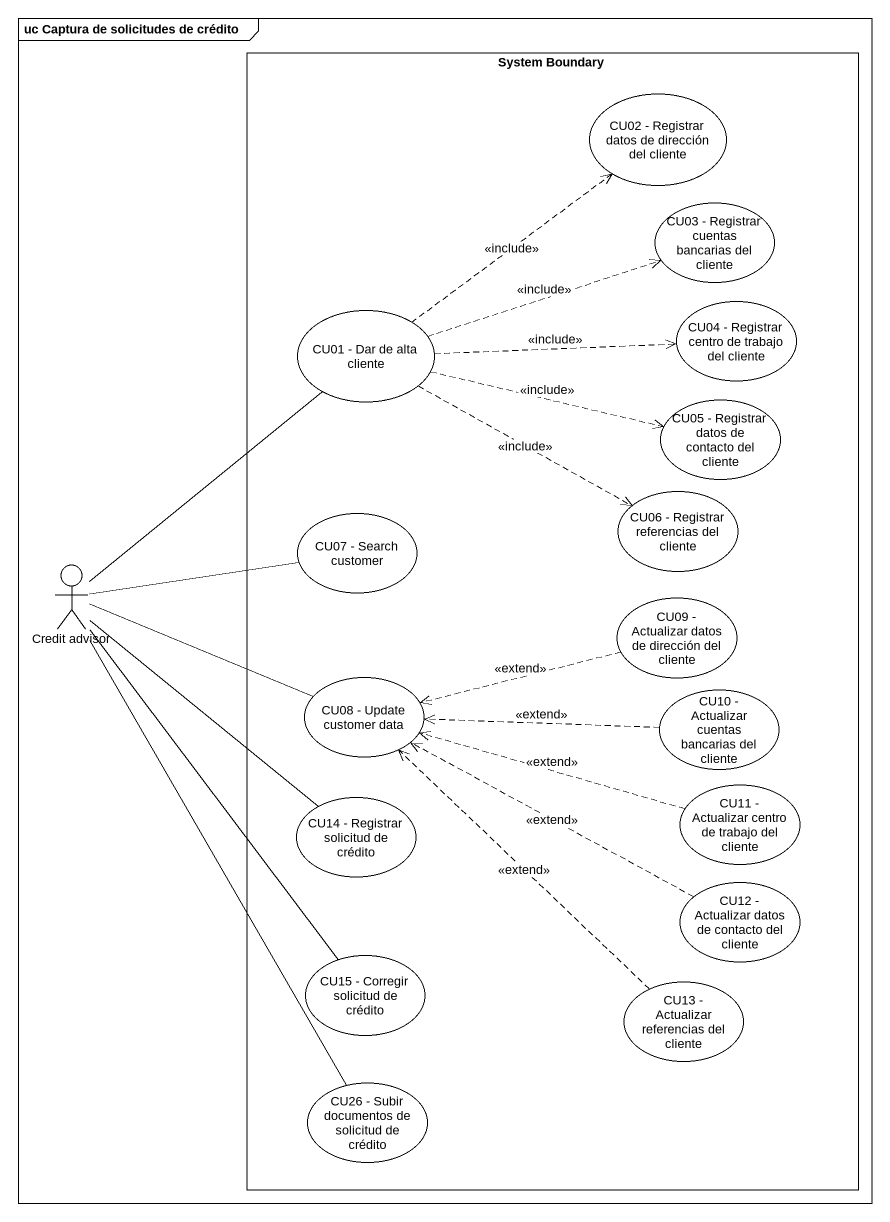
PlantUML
@startuml
mainframe uc Captura de solicitudes de crédito
rectangle "System Boundary" as System_Boundary {
  usecase "CU02 - Registrar datos de dirección del cliente" as CU02_Registrar_datos_de
  usecase "CU03 - Registrar cuentas bancarias del cliente" as CU03_Registrar_cuentas
  usecase "CU01 - Dar de alta cliente" as CU01_Dar_de_alta_cliente
  usecase "CU04 - Registrar centro de trabajo del cliente" as CU04_Registrar_centro_de
  usecase "CU05 - Registrar datos de contacto del cliente" as CU05_Registrar_datos_de
  usecase "CU07 - Search customer" as CU07_Search_customer
  usecase "CU06 - Registrar referencias del cliente" as CU06_Registrar_referencias
  usecase "CU09 - Actualizar datos de dirección del cliente" as CU09_Actualizar_datos_de
  usecase "CU08 - Update customer data" as CU08_Update_customer_data
  usecase "CU10 - Actualizar cuentas bancarias del cliente" as CU10_Actualizar_cuentas
  usecase "CU14 - Registrar solicitud de crédito" as CU14_Registrar_solicitud_de
  usecase "CU11 - Actualizar centro de trabajo del cliente" as CU11_Actualizar_centro_de
  usecase "CU12 - Actualizar datos de contacto del cliente" as CU12_Actualizar_datos_de
  usecase "CU15 - Corregir solicitud de crédito" as CU15_Corregir_solicitud_de
  usecase "CU13 - Actualizar referencias del cliente" as CU13_Actualizar_referencias
  usecase "CU26 - Subir documentos de solicitud de crédito" as CU26_Subir_documentos_de
}
actor "Credit advisor" as Credit_advisor
CU01_Dar_de_alta_cliente .up.> CU02_Registrar_datos_de : <<include>>
CU01_Dar_de_alta_cliente .right.> CU03_Registrar_cuentas : <<include>>
CU01_Dar_de_alta_cliente .right.> CU04_Registrar_centro_de : <<include>>
CU01_Dar_de_alta_cliente .right.> CU05_Registrar_datos_de : <<include>>
CU01_Dar_de_alta_cliente .right.> CU06_Registrar_referencias : <<include>>
Credit_advisor -up- CU01_Dar_de_alta_cliente
Credit_advisor -right- CU07_Search_customer
Credit_advisor -right- CU08_Update_customer_data
Credit_advisor -- CU14_Registrar_solicitud_de
Credit_advisor -- CU15_Corregir_solicitud_de
Credit_advisor -- CU26_Subir_documentos_de
CU09_Actualizar_datos_de .left.> CU08_Update_customer_data : <<extend>>
CU10_Actualizar_cuentas .left.> CU08_Update_customer_data : <<extend>>
CU11_Actualizar_centro_de .left.> CU08_Update_customer_data : <<extend>>
CU12_Actualizar_datos_de .left.> CU08_Update_customer_data : <<extend>>
CU13_Actualizar_referencias .up.> CU08_Update_customer_data : <<extend>>
@enduml
